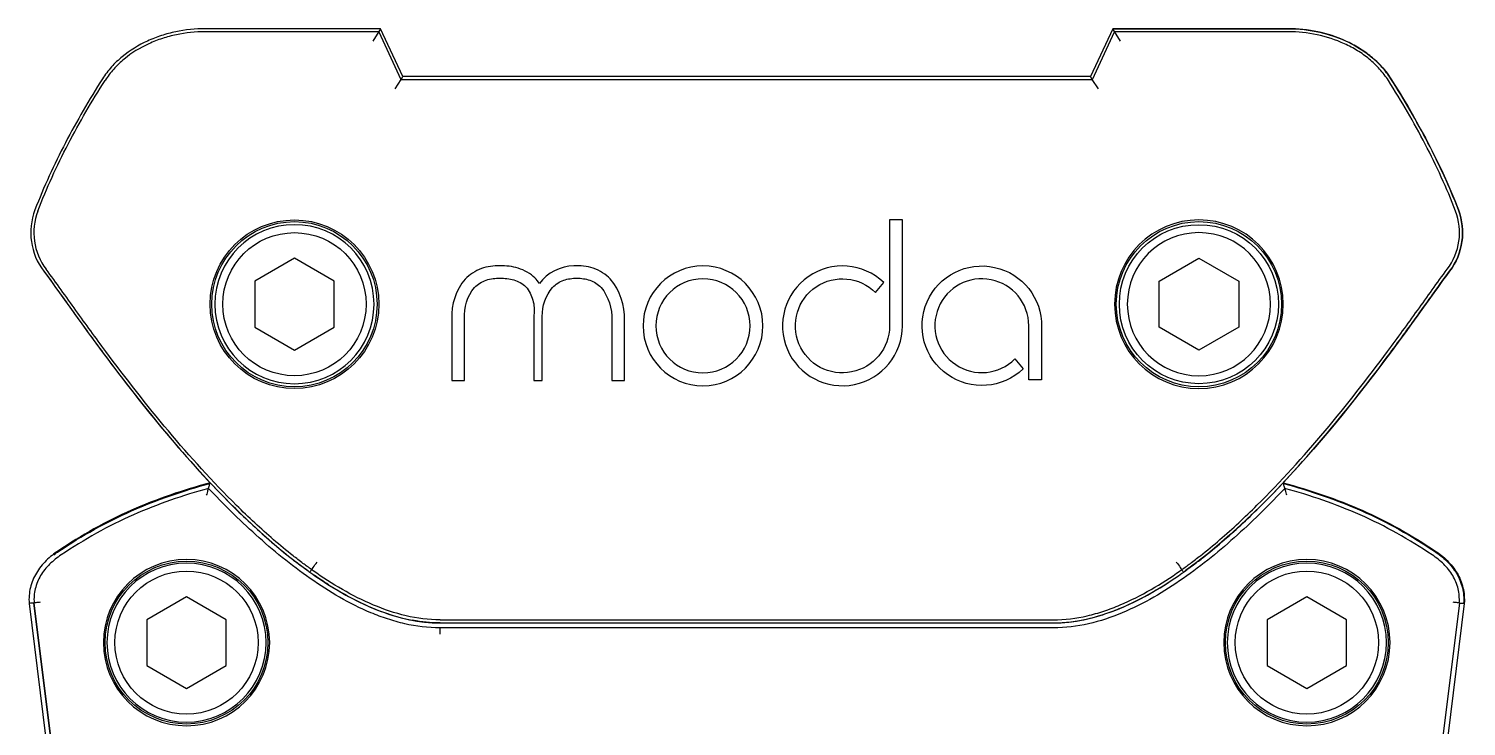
# Model space of a CAD drawing. Header units: inches. Extents: x -1.7 to 16.2, y -1.2 to 15.
# Drawn here: x -1.656 to 0.122, y 14.162 to 15.025 of the extents above; entities that cross this region are included whole.
import ezdxf

# ---------------------------------------------------------------- set-up
doc = ezdxf.new("R2010")
doc.units = ezdxf.units.IN
doc.header["$MEASUREMENT"] = 0
doc.layers.add('Graze 2.0', color=253, linetype='Continuous')

msp = doc.modelspace()

# ---------------------------------------------------------------- linework, layer by layer
at = {"layer": 'Graze 2.0'}
for p, q in [((-1.220513, 15.025394), (-1.437491, 15.025394)), ((-1.220513, 15.025394), (-1.222791, 15.021817)), ((-1.192975, 14.966339), (-1.220513, 15.025394)), ((-0.315001, 15.025394), (-0.342539, 14.966339)), ((-0.098023, 15.025394), (-0.315001, 15.025394)), ((-0.312722, 15.021817), (-0.315001, 15.025394)), ((-1.22292, 15.021614), (-1.437491, 15.021614)), ((-1.222791, 15.021817), (-1.230315, 15.010007)), ((-1.22292, 15.021614), (-1.195383, 14.962559)), ((-0.340131, 14.962559), (-0.312593, 15.021614)), ((-0.305199, 15.010007), (-0.312722, 15.021817)), ((-0.098023, 15.021614), (-0.312593, 15.021614)), ((-1.202777, 14.950952), (-1.195254, 14.962762)), ((-1.195383, 14.962559), (-0.340131, 14.962559)), ((-1.195254, 14.962762), (-1.192975, 14.966339)), ((-0.342539, 14.966339), (-1.192975, 14.966339)), ((-0.34026, 14.962762), (-0.342539, 14.966339)), ((-0.332736, 14.950952), (-0.34026, 14.962762)), ((-0.591081, 14.789051), (-0.591081, 14.657641)), ((-0.57518, 14.789051), (-0.591081, 14.789051)), ((-0.57518, 14.657641), (-0.57518, 14.789051)), ((-1.327142, 14.741243), (-1.376355, 14.71283)), ((-1.27793, 14.71283), (-1.327142, 14.741243)), ((-0.257584, 14.71283), (-0.208371, 14.741243)), ((-0.208371, 14.741243), (-0.159159, 14.71283)), ((-1.376355, 14.71283), (-1.376355, 14.656004)), ((-1.27793, 14.656004), (-1.27793, 14.71283)), ((-0.608248, 14.698922), (-0.598166, 14.711298)), ((-0.257584, 14.656004), (-0.257584, 14.71283)), ((-0.159159, 14.71283), (-0.159159, 14.656004)), ((-1.030874, 14.670849), (-1.030874, 14.589928)), ((-1.376355, 14.656004), (-1.327142, 14.627591)), ((-1.327142, 14.627591), (-1.27793, 14.656004)), ((-1.132461, 14.665972), (-1.132461, 14.589928)), ((-1.116906, 14.589928), (-1.116906, 14.666352)), ((-1.020624, 14.589928), (-1.020624, 14.669277)), ((-0.934639, 14.664654), (-0.934639, 14.589928)), ((-0.919088, 14.589928), (-0.919088, 14.664105)), ((-0.418808, 14.590876), (-0.418808, 14.65783)), ((-0.40294, 14.656512), (-0.40294, 14.590876)), ((-0.208371, 14.627591), (-0.257584, 14.656004)), ((-0.159159, 14.656004), (-0.208371, 14.627591)), ((-0.435894, 14.616695), (-0.425828, 14.604331)), ((-1.132461, 14.589928), (-1.116906, 14.589928)), ((-1.030874, 14.589928), (-1.020624, 14.589928)), ((-0.934639, 14.589928), (-0.919088, 14.589928)), ((-0.40294, 14.590876), (-0.418808, 14.590876)), ((-1.655336, 14.314136), (-1.502632, 13.085398)), ((-1.496706, 13.086236), (-1.649377, 14.314717)), ((-1.496507, 13.086264), (-1.649177, 14.314736)), ((-1.46067, 14.322377), (-1.509883, 14.293964)), ((-1.411457, 14.293964), (-1.46067, 14.322377)), ((-0.074843, 14.322377), (-0.124056, 14.293964)), ((-0.025631, 14.293964), (-0.074843, 14.322377)), ((0.113864, 14.314717), (-0.038808, 13.086236)), ((0.119823, 14.314136), (-0.032881, 13.085398)), ((-1.509883, 14.293964), (-1.509883, 14.237138)), ((-1.411457, 14.237138), (-1.411457, 14.293964)), ((-1.147078, 14.293715), (-0.388435, 14.293715)), ((-1.147078, 14.289935), (-0.388435, 14.289935)), ((-1.147078, 14.289935), (-0.388435, 14.289935)), ((-1.147078, 14.276079), (-1.147078, 14.28395)), ((-0.388435, 14.28375), (-1.147078, 14.28375)), ((-0.124056, 14.293964), (-0.124056, 14.237138)), ((-0.025631, 14.237138), (-0.025631, 14.293964)), ((-1.509883, 14.237138), (-1.46067, 14.208725)), ((-1.46067, 14.208725), (-1.411457, 14.237138)), ((-0.124056, 14.237138), (-0.074843, 14.208725)), ((-0.074843, 14.208725), (-0.025631, 14.237138))]:
    msp.add_line(p, q, dxfattribs=at)
for centre, radius in [((-1.327142, 14.684417), 0.104331), ((-1.327142, 14.684417), 0.1022), ((-0.208371, 14.684417), 0.1022), ((-0.208371, 14.684417), 0.098425), ((-1.327142, 14.684417), 0.088583), ((-1.46067, 14.265551), 0.100737), ((-1.46067, 14.265551), 0.088583), ((-0.074843, 14.265551), 0.100737), ((-0.074843, 14.265551), 0.088583)]:
    msp.add_circle(centre, radius, dxfattribs=at)
at = {"layer": 'Graze 2.0', "extrusion": (0, 0, -1)}
for centre, radius in [((1.327142, 14.684417), 0.098425), ((0.208371, 14.684417), 0.104331), ((0.208371, 14.684417), 0.088583), ((0.821827, 14.65764), 0.074121), ((0.821827, 14.65764), 0.05822), ((1.46067, 14.265551), 0.102867), ((0.074843, 14.265551), 0.102867), ((1.46067, 14.265551), 0.098425), ((0.074843, 14.265551), 0.098425)]:
    msp.add_circle(centre, radius, dxfattribs=at)
at = {"layer": 'Graze 2.0'}
for centre, radius, start, end in [((-1.574563, 14.77301), 0.07874, 159.079656, 217.187796), ((-1.574563, 14.77301), 0.07874, 159.079656, 217.187796), ((-1.574563, 14.77301), 0.074961, 159.079656, 217.187796), ((0.039049, 14.77301), 0.074961, 322.812204, 20.920344), ((0.039049, 14.77301), 0.07874, 322.812204, 20.920344), ((-0.6493, 14.657641), 0.07412, 46.378915, 0.000036), ((-1.062482, 14.670143), 0.070103, 139.548205, 183.411243), ((-1.061878, 14.686048), 0.044617, 32.311824, 43.890986), ((-0.992451, 14.668119), 0.073472, 356.867796, 40.400317), ((-0.476871, 14.65783), 0.058062, 0, 314.889184)]:
    msp.add_arc(centre, radius, start, end, dxfattribs=at)
at = {"layer": 'Graze 2.0', "extrusion": (0, 0, -1)}
for centre, radius, start, end in [((-0.039049, 14.77301), 0.07874, 159.079656, 217.187796), ((0.476871, 14.65783), 0.073942, 226.346442, 181.021275), ((1.061642, 14.669942), 0.05538, 356.283525, 39.474674), ((0.965483, 14.670073), 0.055147, 359.172828, 39.685672), ((0.993314, 14.667926), 0.058767, 140.566498, 183.191887), ((0.6493, 14.657641), 0.058219, 180, 134.840768)]:
    msp.add_arc(centre, radius, start, end, dxfattribs=at)
at = {"layer": 'Graze 2.0'}
for points, knots in [([(-1.437491, 15.025394), (-1.449885, 15.025394), (-1.462112, 15.024132), (-1.479994, 15.020378), (-1.485886, 15.018814), (-1.497523, 15.015023), (-1.503291, 15.012785), (-1.52015, 15.00505), (-1.530654, 14.998631), (-1.544919, 14.986877), (-1.549418, 14.982594), (-1.557606, 14.973471), (-1.561331, 14.968605), (-1.564641, 14.963397)], [0, 0, 0, 0, 0.25, 0.25, 0.375, 0.375, 0.5, 0.5, 0.75, 0.75, 0.875, 0.875, 1, 1, 1, 1]), ([(0.029127, 14.963397), (0.025821, 14.9686), (0.022101, 14.97346), (0.013925, 14.982572), (0.009435, 14.986849), (-0.000059, 14.994679), (-0.005049, 14.99823), (-0.015462, 15.00468), (-0.020909, 15.00759), (-0.037704, 15.015309), (-0.049402, 15.019093), (-0.073537, 15.024161), (-0.085724, 15.025394), (-0.098023, 15.025394)], [0, 0, 0, 0, 0.125, 0.125, 0.25, 0.25, 0.375, 0.375, 0.5, 0.5, 0.75, 0.75, 1, 1, 1, 1]), ([(-1.437491, 15.021614), (-1.449627, 15.021614), (-1.461596, 15.020378), (-1.479087, 15.016706), (-1.484848, 15.015177), (-1.496219, 15.011472), (-1.501852, 15.009286), (-1.5183, 15.00174), (-1.528527, 14.995486), (-1.542377, 14.984074), (-1.546737, 14.979922), (-1.554661, 14.971093), (-1.558259, 14.966392), (-1.561451, 14.96137)], [0, 0, 0, 0, 0.25, 0.25, 0.375, 0.375, 0.5, 0.5, 0.75, 0.75, 0.875, 0.875, 1, 1, 1, 1]), ([(0.025937, 14.96137), (0.022748, 14.966387), (0.019155, 14.971083), (0.011244, 14.9799), (0.006892, 14.984047), (-0.002326, 14.991648), (-0.007177, 14.995102), (-0.017315, 15.001382), (-0.022624, 15.004218), (-0.039009, 15.011749), (-0.050442, 15.015449), (-0.07405, 15.020407), (-0.08598, 15.021614), (-0.098023, 15.021614)], [0, 0, 0, 0, 0.125, 0.125, 0.25, 0.25, 0.375, 0.375, 0.5, 0.5, 0.75, 0.75, 1, 1, 1, 1]), ([(-1.564641, 14.963397), (-1.580985, 14.937681), (-1.596309, 14.911333), (-1.624434, 14.857277), (-1.637232, 14.829587), (-1.648112, 14.801125)], [0, 0, 0, 0, 0.5, 0.5, 1, 1, 1, 1]), ([(-1.644582, 14.799776), (-1.633764, 14.828074), (-1.621025, 14.85564), (-1.593012, 14.909481), (-1.57774, 14.93574), (-1.561451, 14.96137)], [0, 0, 0, 0, 0.5, 0.5, 1, 1, 1, 1]), ([(0.109068, 14.799776), (0.098251, 14.828073), (0.085513, 14.855637), (0.057502, 14.909475), (0.042223, 14.935746), (0.025937, 14.96137)], [0, 0, 0, 0, 0.5, 0.5, 1, 1, 1, 1]), ([(0.112599, 14.801125), (0.101719, 14.829586), (0.088922, 14.857274), (0.060799, 14.911327), (0.045467, 14.937687), (0.029127, 14.963397)], [0, 0, 0, 0, 0.5, 0.5, 1, 1, 1, 1]), ([(-1.637292, 14.725417), (-1.630968, 14.717083), (-1.624904, 14.708556), (-1.612731, 14.691539), (-1.606661, 14.683018), (-1.588376, 14.65751), (-1.576088, 14.640576), (-1.538643, 14.590218), (-1.512901, 14.557182), (-1.459162, 14.493136), (-1.431203, 14.462099), (-1.386572, 14.417981), (-1.37123, 14.403683), (-1.347491, 14.383258), (-1.33945, 14.376615), (-1.327161, 14.366943), (-1.323026, 14.363767), (-1.315289, 14.357983), (-1.311686, 14.355374), (-1.308076, 14.352775)], [0, 0, 0, 0, 0.06278875, 0.06278875, 0.12557751, 0.12557751, 0.25115501, 0.25115501, 0.50231002, 0.50231002, 0.75346503, 0.75346503, 0.87904254, 0.87904254, 0.94183129, 0.94183129, 0.97322567, 0.97322567, 1, 1, 1, 1]), ([(-1.305912, 14.355874), (-1.309505, 14.358461), (-1.313062, 14.361037), (-1.320737, 14.366775), (-1.324847, 14.369931), (-1.337065, 14.379548), (-1.345064, 14.386156), (-1.368688, 14.406482), (-1.383968, 14.420722), (-1.428439, 14.464682), (-1.456326, 14.495636), (-1.509947, 14.559541), (-1.535644, 14.592519), (-1.573038, 14.642809), (-1.585311, 14.659722), (-1.603585, 14.685215), (-1.609653, 14.693733), (-1.621834, 14.710761), (-1.627902, 14.719294), (-1.634281, 14.727701)], [0, 0, 0, 0, 0.02667398, 0.02667398, 0.0580716, 0.0580716, 0.12086682, 0.12086682, 0.24645728, 0.24645728, 0.49763818, 0.49763818, 0.74881909, 0.74881909, 0.87440955, 0.87440955, 0.93720477, 0.93720477, 1, 1, 1, 1]), ([(-1.029724, 14.71698), (-1.034929, 14.722053), (-1.042769, 14.72664), (-1.057812, 14.731179), (-1.065337, 14.732027), (-1.080598, 14.732123), (-1.088476, 14.731123), (-1.103425, 14.72585), (-1.110609, 14.720921), (-1.115827, 14.715627)], [0, 0, 0, 0, 0.25, 0.25, 0.5, 0.5, 0.75, 0.75, 1, 1, 1, 1]), ([(-0.936499, 14.715738), (-0.941758, 14.721219), (-0.949601, 14.726354), (-0.965342, 14.73154), (-0.973503, 14.73235), (-0.99761, 14.731191), (-1.014671, 14.723481), (-1.02417, 14.709897)], [0, 0, 0, 0, 0.25, 0.25, 0.5, 0.5, 1, 1, 1, 1]), ([(-0.229602, 14.355874), (-0.226003, 14.358465), (-0.22244, 14.361046), (-0.214751, 14.366794), (-0.210633, 14.369957), (-0.198389, 14.379596), (-0.190369, 14.386223), (-0.166677, 14.406615), (-0.151403, 14.420858), (-0.106999, 14.464765), (-0.079132, 14.495698), (-0.025529, 14.559588), (0.00017, 14.592571), (0.037552, 14.642846), (0.049819, 14.659752), (0.068086, 14.685234), (0.074151, 14.693748), (0.086327, 14.71077), (0.092393, 14.7193), (0.098767, 14.727701)], [0, 0, 0, 0, 0.02668085, 0.02668085, 0.05807824, 0.05807824, 0.12087302, 0.12087302, 0.24646259, 0.24646259, 0.49764173, 0.49764173, 0.74882086, 0.74882086, 0.87441043, 0.87441043, 0.93720522, 0.93720522, 1, 1, 1, 1]), ([(-0.227425, 14.352784), (-0.223813, 14.355384), (-0.220208, 14.357995), (-0.212461, 14.363787), (-0.208319, 14.366969), (-0.196004, 14.376664), (-0.187942, 14.383325), (-0.164134, 14.403816), (-0.148799, 14.418118), (-0.104235, 14.462183), (-0.076296, 14.493199), (-0.022575, 14.557229), (0.003169, 14.59027), (0.040602, 14.640613), (0.052884, 14.657539), (0.071161, 14.683037), (0.077229, 14.691555), (0.089397, 14.708565), (0.095459, 14.717088), (0.101778, 14.725417)], [0, 0, 0, 0, 0.02674934, 0.02674934, 0.05814452, 0.05814452, 0.12093488, 0.12093488, 0.24651562, 0.24651562, 0.49767708, 0.49767708, 0.74883854, 0.74883854, 0.87441927, 0.87441927, 0.93720963, 0.93720963, 1, 1, 1, 1]), ([(-1.10439, 14.705149), (-1.102319, 14.707182), (-1.100093, 14.708997), (-1.095247, 14.712071), (-1.092587, 14.713324), (-1.084402, 14.716037), (-1.07856, 14.716667), (-1.069984, 14.716588), (-1.067132, 14.7164), (-1.06144, 14.715749), (-1.058568, 14.715257), (-1.050281, 14.712894), (-1.045246, 14.709878), (-1.040911, 14.706016)], [0, 0, 0, 0, 0.125, 0.125, 0.25, 0.25, 0.5, 0.5, 0.625, 0.625, 0.75, 0.75, 1, 1, 1, 1]), ([(-1.040911, 14.706016), (-1.03692, 14.701131), (-1.033956, 14.695463), (-1.030603, 14.683471), (-1.030136, 14.677107), (-1.030874, 14.670849)], [0, 0, 0, 0, 0.5, 0.5, 1, 1, 1, 1]), ([(-1.007922, 14.705289), (-1.005943, 14.707224), (-1.003829, 14.708968), (-0.999242, 14.711956), (-0.99673, 14.713202), (-0.988968, 14.715922), (-0.983406, 14.716598), (-0.972493, 14.716633), (-0.966953, 14.715867), (-0.956593, 14.71225), (-0.951833, 14.709209), (-0.947925, 14.705254)], [0, 0, 0, 0, 0.125, 0.125, 0.25, 0.25, 0.5, 0.5, 0.75, 0.75, 1, 1, 1, 1]), ([(-1.431426, 14.463464), (-1.464666, 14.454404), (-1.49736, 14.443326), (-1.54464, 14.422412), (-1.560057, 14.414752), (-1.590166, 14.397977), (-1.604773, 14.388861), (-1.619107, 14.379302)], [0, 0, 0, 0, 0.5, 0.5, 0.75, 0.75, 1, 1, 1, 1]), ([(-1.61867, 14.378647), (-1.604375, 14.38818), (-1.589809, 14.397271), (-1.559785, 14.414005), (-1.544411, 14.421648), (-1.497269, 14.442515), (-1.464815, 14.453547), (-1.431672, 14.462581)], [0, 0, 0, 0, 0.25, 0.25, 0.5, 0.5, 1, 1, 1, 1]), ([(-1.433368, 14.456515), (-1.465137, 14.447705), (-1.496317, 14.437023), (-1.54197, 14.416829), (-1.557216, 14.409254), (-1.586986, 14.392668), (-1.601438, 14.38365), (-1.615676, 14.374156)], [0, 0, 0, 0, 0.49081826, 0.49081826, 0.74540913, 0.74540913, 1, 1, 1, 1]), ([(-1.435745, 14.447882), (-1.435168, 14.449996), (-1.434575, 14.45215), (-1.433649, 14.455505), (-1.433323, 14.456675), (-1.433305, 14.456741)], [0, 0, 0, 0, 0.5, 0.5, 1, 1, 1, 1]), ([(-1.147078, 14.28375), (-1.162043, 14.28375), (-1.1766, 14.285654), (-1.197917, 14.29057), (-1.204945, 14.292554), (-1.218851, 14.297126), (-1.225745, 14.299723), (-1.245912, 14.308148), (-1.258808, 14.314642), (-1.283793, 14.328911), (-1.295883, 14.336681), (-1.319467, 14.353166), (-1.330985, 14.361898), (-1.353335, 14.379973), (-1.364195, 14.389329), (-1.385431, 14.408538), (-1.395808, 14.41839), (-1.415274, 14.437644), (-1.424385, 14.447039), (-1.433368, 14.456515)], [0, 0, 0, 0, 0.12637049, 0.12637049, 0.18955574, 0.18955574, 0.25274099, 0.25274099, 0.37911148, 0.37911148, 0.50548197, 0.50548197, 0.63185247, 0.63185247, 0.75822296, 0.75822296, 0.88459345, 0.88459345, 1, 1, 1, 1]), ([(-1.433305, 14.456741), (-1.433091, 14.457513), (-1.432876, 14.458285), (-1.432456, 14.459791), (-1.43225, 14.460526), (-1.431839, 14.461995), (-1.431633, 14.46273), (-1.431426, 14.463464)], [0, 0, 0, 0, 0.34423901, 0.34423901, 0.67211951, 0.67211951, 1, 1, 1, 1]), ([(-0.102146, 14.456515), (-0.111131, 14.447037), (-0.120243, 14.43764), (-0.139709, 14.418386), (-0.150085, 14.408537), (-0.171308, 14.389331), (-0.182163, 14.379976), (-0.2045, 14.361917), (-0.216008, 14.353193), (-0.251495, 14.32839), (-0.276316, 14.313676), (-0.316787, 14.296801), (-0.330637, 14.292165), (-0.358951, 14.285656), (-0.373463, 14.28375), (-0.388435, 14.28375)], [0, 0, 0, 0, 0.11540889, 0.11540889, 0.24177905, 0.24177905, 0.36814921, 0.36814921, 0.49451937, 0.49451937, 0.74725968, 0.74725968, 0.87362984, 0.87362984, 1, 1, 1, 1]), ([(-0.102208, 14.456741), (-0.102432, 14.457545), (-0.102655, 14.458349), (-0.10308, 14.459872), (-0.103281, 14.46059), (-0.103683, 14.462027), (-0.103885, 14.462746), (-0.104087, 14.463464)], [0, 0, 0, 0, 0.35857204, 0.35857204, 0.67928602, 0.67928602, 1, 1, 1, 1]), ([(-0.104087, 14.463464), (-0.070815, 14.454395), (-0.038086, 14.443303), (0.009234, 14.422361), (0.024639, 14.414701), (0.054657, 14.397972), (0.069252, 14.388866), (0.083594, 14.379302)], [0, 0, 0, 0, 0.5, 0.5, 0.75, 0.75, 1, 1, 1, 1]), ([(-0.103841, 14.462581), (-0.070699, 14.453548), (-0.038241, 14.442513), (0.0089, 14.421647), (0.024273, 14.414004), (0.054296, 14.397271), (0.068863, 14.388179), (0.083157, 14.378647)], [0, 0, 0, 0, 0.5, 0.5, 0.75, 0.75, 1, 1, 1, 1]), ([(-0.099768, 14.447882), (-0.100346, 14.449996), (-0.100938, 14.45215), (-0.101865, 14.455505), (-0.10219, 14.456675), (-0.102208, 14.456741)], [0, 0, 0, 0, 0.5, 0.5, 1, 1, 1, 1]), ([(0.080162, 14.374156), (0.065918, 14.383654), (0.051476, 14.392663), (0.021798, 14.409203), (0.006563, 14.416779), (-0.039128, 14.437), (-0.070346, 14.447697), (-0.102145, 14.456515)], [0, 0, 0, 0, 0.25458654, 0.25458654, 0.50917308, 0.50917308, 1, 1, 1, 1]), ([(-1.619107, 14.379302), (-1.624567, 14.375662), (-1.629672, 14.371624), (-1.638914, 14.362478), (-1.643091, 14.357297), (-1.648075, 14.348907), (-1.649538, 14.345999), (-1.652015, 14.339934), (-1.653024, 14.336776), (-1.655283, 14.327268), (-1.655813, 14.320759), (-1.655336, 14.314136)], [0, 0, 0, 0, 0.25, 0.25, 0.5, 0.5, 0.625, 0.625, 0.75, 0.75, 1, 1, 1, 1]), ([(-1.615676, 14.374156), (-1.620858, 14.3707), (-1.625647, 14.366904), (-1.634236, 14.358405), (-1.638068, 14.35364), (-1.64261, 14.345996), (-1.643934, 14.343361), (-1.646166, 14.337896), (-1.647078, 14.335043), (-1.649109, 14.326495), (-1.649591, 14.320692), (-1.649177, 14.314736)], [0, 0, 0, 0, 0.25054522, 0.25054522, 0.50109044, 0.50109044, 0.62636305, 0.62636305, 0.75163566, 0.75163566, 1, 1, 1, 1]), ([(0.113664, 14.314736), (0.114075, 14.320666), (0.113605, 14.326436), (0.111574, 14.335012), (0.110658, 14.33788), (0.108434, 14.343332), (0.107108, 14.345975), (0.104073, 14.351087), (0.102349, 14.353572), (0.098597, 14.358297), (0.096576, 14.36053), (0.090133, 14.366905), (0.085357, 14.370692), (0.080162, 14.374156)], [0, 0, 0, 0, 0.24835718, 0.24835718, 0.37363106, 0.37363106, 0.49890494, 0.49890494, 0.62417882, 0.62417882, 0.7494527, 0.7494527, 1, 1, 1, 1]), ([(0.083157, 14.378647), (0.088564, 14.375042), (0.093615, 14.371049), (0.102754, 14.362016), (0.106897, 14.356891), (0.113498, 14.3458), (0.116006, 14.339708), (0.118991, 14.327137), (0.119507, 14.320734), (0.119039, 14.314213)], [0, 0, 0, 0, 0.25, 0.25, 0.5, 0.5, 0.75, 0.75, 1, 1, 1, 1]), ([(0.083594, 14.379302), (0.08906, 14.375657), (0.094163, 14.371619), (0.101087, 14.364768), (0.103274, 14.362353), (0.107359, 14.35721), (0.109244, 14.354494), (0.112575, 14.348884), (0.114037, 14.345972), (0.116509, 14.339913), (0.117522, 14.336741), (0.11978, 14.327204), (0.120297, 14.320729), (0.119823, 14.314136)], [0, 0, 0, 0, 0.25, 0.25, 0.375, 0.375, 0.5, 0.5, 0.625, 0.625, 0.75, 0.75, 1, 1, 1, 1]), ([(-1.308105, 14.352796), (-1.307818, 14.3532), (-1.30753, 14.353604), (-1.30702, 14.354319), (-1.306799, 14.35463), (-1.306395, 14.355197), (-1.306212, 14.355453), (-1.30603, 14.355709)], [0, 0, 0, 0, 0.41591971, 0.41591971, 0.73627407, 0.73627407, 1, 1, 1, 1]), ([(-1.308076, 14.352775), (-1.307448, 14.352332), (-1.306821, 14.351889), (-1.294382, 14.34311), (-1.282262, 14.33525), (-1.257205, 14.320803), (-1.244336, 14.314253), (-1.217698, 14.303014), (-1.204015, 14.298364), (-1.175914, 14.291811), (-1.161448, 14.289935), (-1.147078, 14.289935)], [0, 0, 0, 0, 0.01310113, 0.01310113, 0.25982585, 0.25982585, 0.50655056, 0.50655056, 0.75327528, 0.75327528, 1, 1, 1, 1]), ([(-1.30603, 14.355709), (-1.305998, 14.355753), (-1.305242, 14.356814), (-1.302717, 14.360357), (-1.300944, 14.362843), (-1.299175, 14.365325)], [0, 0, 0, 0, 0.5, 0.5, 1, 1, 1, 1]), ([(-1.147078, 14.293715), (-1.161123, 14.293715), (-1.1753, 14.295549), (-1.202913, 14.301988), (-1.216396, 14.306567), (-1.242699, 14.317665), (-1.255432, 14.324144), (-1.280259, 14.338458), (-1.292284, 14.346255), (-1.304647, 14.354981), (-1.305279, 14.355428), (-1.305912, 14.355874)], [0, 0, 0, 0, 0.24667467, 0.24667467, 0.49334934, 0.49334934, 0.740024, 0.740024, 0.98669867, 0.98669867, 1, 1, 1, 1]), ([(-0.388435, 14.293715), (-0.374242, 14.293715), (-0.360258, 14.29554), (-0.33951, 14.300376), (-0.332641, 14.302342), (-0.319137, 14.306834), (-0.312479, 14.309366), (-0.292748, 14.317697), (-0.279978, 14.324201), (-0.255243, 14.338467), (-0.243233, 14.346253), (-0.230867, 14.354981), (-0.230234, 14.355427), (-0.229602, 14.355874)], [0, 0, 0, 0, 0.24667618, 0.24667618, 0.37001427, 0.37001427, 0.49335236, 0.49335236, 0.74002854, 0.74002854, 0.98670472, 0.98670472, 1, 1, 1, 1]), ([(-0.388435, 14.289935), (-0.373914, 14.289935), (-0.359644, 14.291802), (-0.33853, 14.296724), (-0.331549, 14.298722), (-0.317843, 14.303281), (-0.311093, 14.305849), (-0.29111, 14.314286), (-0.278205, 14.32086), (-0.25324, 14.335259), (-0.241136, 14.343107), (-0.228688, 14.351893), (-0.228056, 14.352338), (-0.227425, 14.352784)], [0, 0, 0, 0, 0.24670337, 0.24670337, 0.37005505, 0.37005505, 0.49340674, 0.49340674, 0.7401101, 0.7401101, 0.98681347, 0.98681347, 1, 1, 1, 1]), ([(-0.236339, 14.365325), (-0.23457, 14.362843), (-0.232797, 14.360356), (-0.230272, 14.356814), (-0.229515, 14.355753), (-0.229484, 14.355709)], [0, 0, 0, 0, 0.5, 0.5, 1, 1, 1, 1]), ([(-0.227408, 14.352796), (-0.227686, 14.353186), (-0.227965, 14.353577), (-0.228469, 14.354285), (-0.228696, 14.354603), (-0.22911, 14.355183), (-0.229297, 14.355446), (-0.229484, 14.355709)], [0, 0, 0, 0, 0.40207111, 0.40207111, 0.72934977, 0.72934977, 1, 1, 1, 1]), ([(-1.649377, 14.314717), (-1.650281, 14.314629), (-1.651185, 14.314541), (-1.653171, 14.314348), (-1.654254, 14.314242), (-1.655336, 14.314136)], [0, 0, 0, 0, 0.45508907, 0.45508907, 1, 1, 1, 1]), ([(-1.641539, 14.315468), (-1.643547, 14.315277), (-1.645569, 14.315084), (-1.648452, 14.314806), (-1.649324, 14.314722), (-1.649377, 14.314717)], [0, 0, 0, 0, 0.5, 0.5, 1, 1, 1, 1]), ([(0.113864, 14.314717), (0.11381, 14.314722), (0.112939, 14.314806), (0.110055, 14.315084), (0.108034, 14.315277), (0.106025, 14.315468)], [0, 0, 0, 0, 0.5, 0.5, 1, 1, 1, 1]), ([(0.113864, 14.314717), (0.114768, 14.314629), (0.115672, 14.314541), (0.117658, 14.314348), (0.11874, 14.314242), (0.119823, 14.314136)], [0, 0, 0, 0, 0.45508746, 0.45508746, 1, 1, 1, 1])]:
    msp.add_open_spline(points, degree=3, knots=knots, dxfattribs=at)
for points in [[(-1.220513, 15.025394), (-1.341916, 15.025394), (-1.437491, 15.025394), (-1.437491, 15.025394)], [(-0.315001, 15.025394), (-0.193598, 15.025394), (-0.098022, 15.025394), (-0.098023, 15.025394)], [(-0.098023, 15.025394), (-0.044192, 15.025394), (0.004959, 15.001424), (0.029127, 14.963397)], [(0.029127, 14.963397), (0.055454, 14.921975), (0.088659, 14.86375), (0.112599, 14.801125)], [(-1.637292, 14.725417), (-1.596976, 14.672279), (-1.459952, 14.461969), (-1.310137, 14.354256)], [(0.101778, 14.725417), (0.061462, 14.672279), (-0.075561, 14.461969), (-0.225376, 14.354256)], [(-1.624832, 14.374237), (-1.622833, 14.375775), (-1.620774, 14.377244), (-1.61867, 14.378647)], [(-1.310393, 14.354435), (-1.311948, 14.355554), (-1.313498, 14.356681), (-1.315044, 14.357817)], [(-0.219459, 14.35856), (-0.221401, 14.357126), (-0.223353, 14.355705), (-0.225313, 14.354296)], [(-1.284973, 14.337228), (-1.290941, 14.341004), (-1.296829, 14.344922), (-1.302647, 14.34896)], [(-1.302263, 14.348698), (-1.250738, 14.313016), (-1.197881, 14.289935), (-1.147078, 14.289935)], [(-0.388435, 14.289935), (-0.337632, 14.289935), (-0.284775, 14.313016), (-0.23325, 14.348698)], [(-1.147078, 14.289935), (-1.158576, 14.289935), (-1.16985, 14.2911), (-1.180945, 14.293184)]]:
    msp.add_open_spline(points, degree=3, dxfattribs=at)

doc.saveas('drawing.dxf')
